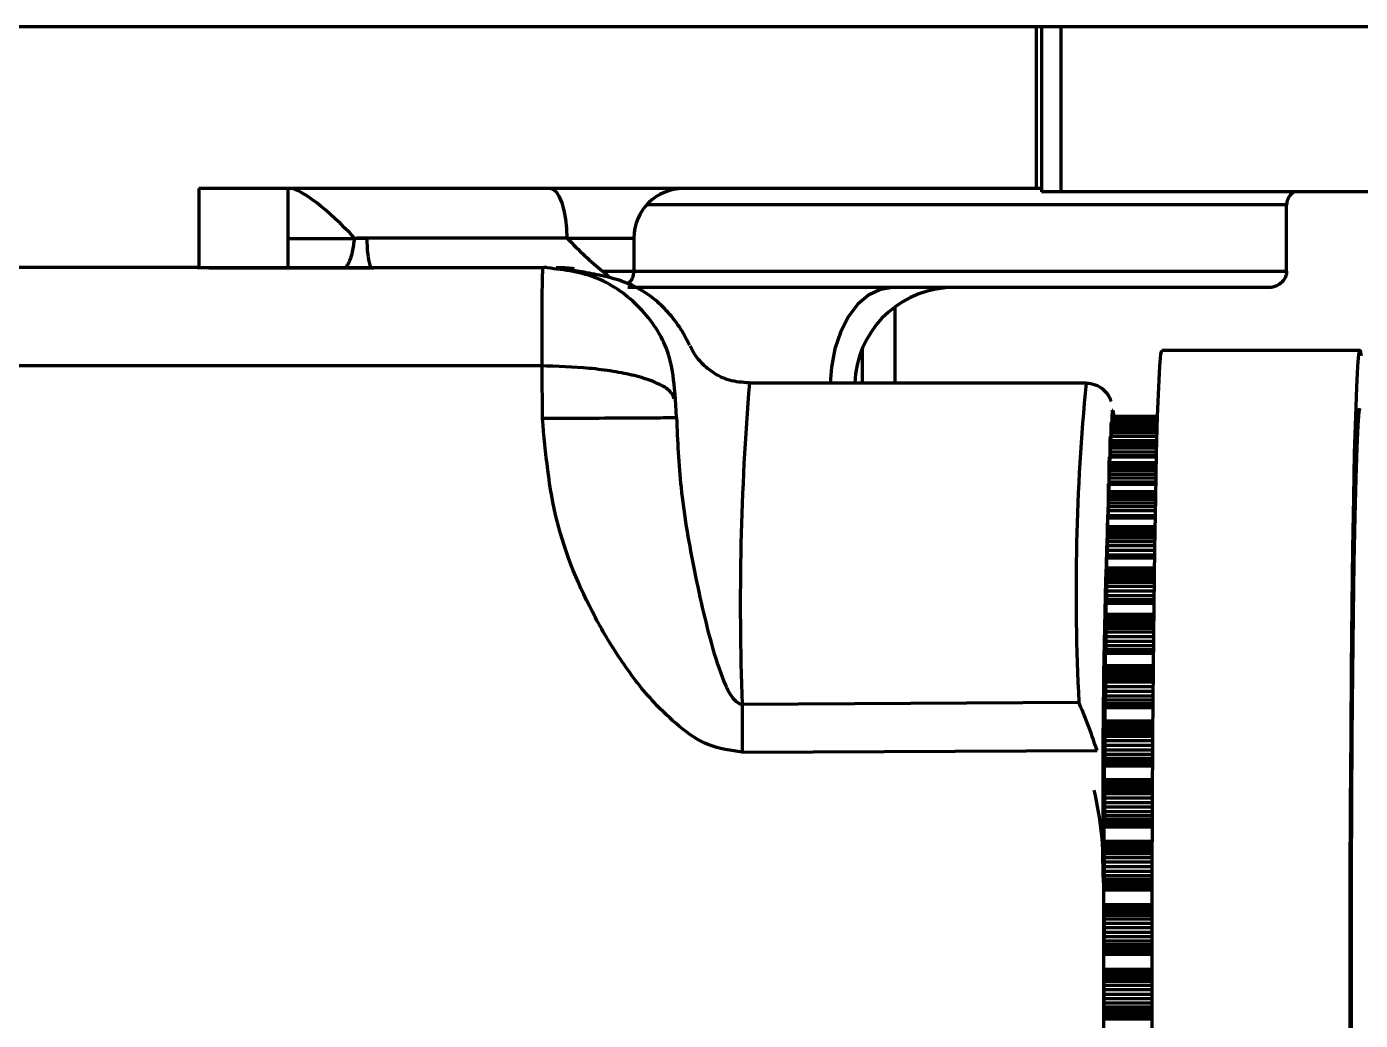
# Model space of a CAD drawing. Header units: millimetres. Extents: x -419 to 9215, y 1224 to 3301.
# Drawn here: x -146.25 to -101.37, y 1460.56 to 1493.99 of the extents above; entities that cross this region are included whole.
import ezdxf

# ---------------------------------------------------------------- set-up
doc = ezdxf.new("R2010")
doc.units = ezdxf.units.MM
doc.layers.add('0.7mm', color=7, linetype='Continuous', lineweight=70)

msp = doc.modelspace()

# ---------------------------------------------------------------- linework, layer by layer
at = {"layer": '0.7mm', "color": 7, "linetype": 'Continuous', "lineweight": 70}
for p, q in [((-79.97, 1493.993), (-222.758, 1493.993)), ((-112.279, 1493.993), (-112.279, 1488.548)), ((-112.097, 1493.993), (-112.097, 1488.437)), ((-111.442, 1493.993), (-111.442, 1488.437)), ((-79.97, 1493.993), (-111.442, 1493.993)), ((-112.279, 1488.548), (-140.457, 1488.548)), ((-137.455, 1485.886), (-137.455, 1488.548)), ((-112.097, 1488.548), (-112.279, 1488.548)), ((-111.442, 1488.437), (-112.097, 1488.437)), ((-79.97, 1488.437), (-111.442, 1488.437)), ((-103.847, 1485.77), (-103.847, 1487.993)), ((-137.465, 1486.865), (-137.439, 1486.865)), ((-135.218, 1486.882), (-134.808, 1486.882)), ((-135.218, 1486.865), (-135.218, 1486.882)), ((-128.064, 1486.882), (-134.808, 1486.882)), ((-125.813, 1485.77), (-125.813, 1486.882)), ((-140.508, 1485.886), (-176.059, 1485.886)), ((-140.508, 1485.886), (-128.843, 1485.886)), ((-140.126, 1485.879), (-134.571, 1485.879)), ((-128.763, 1485.885), (-128.843, 1485.886)), ((-128.35, 1485.877), (-128.43, 1485.879)), ((-104.458, 1485.215), (-126.019, 1485.215)), ((-118.137, 1483.14), (-118.137, 1481.993)), ((-101.377, 1483.097), (-108.043, 1483.097)), ((-128.97, 1482.577), (-238.586, 1482.596)), ((-128.895, 1480.803), (-128.904, 1482.551)), ((-110.598, 1481.993), (-121.93, 1481.993)), ((-109.722, 1480.886), (-108.189, 1480.886)), ((-109.764, 1480.539), (-109.765, 1480.454)), ((-109.765, 1480.454), (-108.202, 1480.454)), ((-109.765, 1480.454), (-109.765, 1480.338)), ((-109.763, 1480.586), (-109.764, 1480.539)), ((-109.764, 1480.539), (-108.199, 1480.539)), ((-109.763, 1480.586), (-108.198, 1480.586)), ((-109.756, 1480.67), (-108.195, 1480.67)), ((-109.731, 1480.819), (-109.732, 1480.737)), ((-109.732, 1480.737), (-108.193, 1480.737)), ((-109.732, 1480.737), (-109.732, 1480.67)), ((-109.73, 1480.858), (-109.731, 1480.819)), ((-109.731, 1480.819), (-108.191, 1480.819)), ((-109.73, 1480.858), (-108.19, 1480.858)), ((-109.796, 1480.073), (-109.797, 1480.018)), ((-109.797, 1480.018), (-108.213, 1480.018)), ((-109.797, 1480.018), (-109.797, 1479.931)), ((-109.796, 1480.073), (-108.212, 1480.073)), ((-109.788, 1480.213), (-108.208, 1480.213)), ((-109.765, 1480.338), (-108.205, 1480.338)), ((-109.765, 1480.338), (-109.765, 1480.213)), ((-109.82, 1479.519), (-108.225, 1479.519)), ((-109.797, 1479.931), (-108.216, 1479.931)), ((-109.797, 1479.931), (-109.797, 1479.817)), ((-109.797, 1479.817), (-108.218, 1479.817)), ((-109.797, 1479.817), (-109.796, 1479.689)), ((-109.796, 1479.689), (-109.797, 1479.562)), ((-109.797, 1479.562), (-108.224, 1479.562)), ((-109.797, 1479.562), (-109.797, 1479.519)), ((-109.796, 1479.689), (-108.221, 1479.689)), ((-109.827, 1479.326), (-109.828, 1479.264)), ((-109.828, 1479.264), (-108.231, 1479.264)), ((-109.828, 1479.264), (-109.828, 1479.176)), ((-109.828, 1479.176), (-108.233, 1479.176)), ((-109.828, 1479.176), (-109.827, 1479.064)), ((-109.827, 1479.326), (-108.23, 1479.326)), ((-109.827, 1479.064), (-108.236, 1479.064)), ((-109.827, 1479.064), (-109.827, 1478.938)), ((-109.827, 1478.679), (-109.828, 1478.606)), ((-109.827, 1478.938), (-108.238, 1478.938)), ((-109.827, 1478.938), (-109.827, 1478.811)), ((-109.827, 1478.811), (-108.241, 1478.811)), ((-109.827, 1478.811), (-109.827, 1478.679)), ((-109.827, 1478.679), (-108.244, 1478.679)), ((-109.857, 1478.354), (-109.858, 1478.286)), ((-109.858, 1478.286), (-108.251, 1478.286)), ((-109.858, 1478.286), (-109.858, 1478.198)), ((-109.858, 1478.198), (-108.253, 1478.198)), ((-109.858, 1478.198), (-109.857, 1478.09)), ((-109.857, 1478.354), (-108.25, 1478.354)), ((-109.849, 1478.606), (-109.85, 1478.598)), ((-109.85, 1478.598), (-108.245, 1478.598)), ((-109.849, 1478.606), (-108.245, 1478.606)), ((-109.857, 1478.09), (-108.255, 1478.09)), ((-109.857, 1478.09), (-109.856, 1477.967)), ((-109.856, 1477.967), (-108.257, 1477.967)), ((-109.856, 1477.967), (-109.856, 1477.842)), ((-109.856, 1477.842), (-108.259, 1477.842)), ((-109.856, 1477.842), (-109.856, 1477.71)), ((-109.877, 1477.478), (-109.879, 1477.461)), ((-109.879, 1477.461), (-108.266, 1477.461)), ((-109.877, 1477.478), (-108.266, 1477.478)), ((-109.856, 1477.55), (-109.857, 1477.478)), ((-109.856, 1477.71), (-108.262, 1477.71)), ((-109.856, 1477.71), (-109.856, 1477.55)), ((-109.856, 1477.55), (-108.264, 1477.55)), ((-109.885, 1477.169), (-109.886, 1477.096)), ((-109.886, 1477.096), (-108.272, 1477.096)), ((-109.886, 1477.096), (-109.885, 1477.009)), ((-109.885, 1477.169), (-108.271, 1477.169)), ((-109.885, 1477.009), (-108.273, 1477.009)), ((-109.885, 1477.009), (-109.885, 1476.907)), ((-109.885, 1476.907), (-108.275, 1476.907)), ((-109.885, 1476.907), (-109.884, 1476.788)), ((-109.884, 1476.788), (-108.277, 1476.788)), ((-109.884, 1476.788), (-109.883, 1476.666)), ((-109.883, 1476.373), (-109.884, 1476.223)), ((-109.883, 1476.666), (-108.279, 1476.666)), ((-109.883, 1476.666), (-109.883, 1476.536)), ((-109.883, 1476.536), (-108.281, 1476.536)), ((-109.883, 1476.536), (-109.883, 1476.373)), ((-109.883, 1476.373), (-108.283, 1476.373)), ((-109.905, 1476.123), (-109.911, 1475.786)), ((-109.904, 1476.149), (-109.905, 1476.123)), ((-109.905, 1476.123), (-108.287, 1476.123)), ((-109.904, 1476.149), (-108.286, 1476.149)), ((-109.884, 1476.223), (-109.885, 1476.149)), ((-109.884, 1476.223), (-108.285, 1476.223)), ((-109.911, 1475.786), (-108.291, 1475.786)), ((-109.911, 1475.786), (-109.911, 1475.708)), ((-109.911, 1475.708), (-108.292, 1475.708)), ((-109.911, 1475.708), (-109.911, 1475.625)), ((-109.911, 1475.625), (-108.293, 1475.625)), ((-109.911, 1475.625), (-109.91, 1475.529)), ((-109.91, 1475.529), (-108.295, 1475.529)), ((-109.91, 1475.529), (-109.909, 1475.417)), ((-109.909, 1475.417), (-108.296, 1475.417)), ((-109.909, 1475.417), (-109.908, 1475.299)), ((-109.908, 1475.299), (-108.298, 1475.299)), ((-109.908, 1475.299), (-109.908, 1475.172)), ((-109.908, 1475.172), (-108.299, 1475.172)), ((-109.908, 1475.172), (-109.908, 1475.008)), ((-109.928, 1474.635), (-109.929, 1474.6)), ((-109.929, 1474.6), (-108.306, 1474.6)), ((-109.928, 1474.635), (-108.306, 1474.635)), ((-109.909, 1474.714), (-109.91, 1474.635)), ((-109.908, 1474.854), (-109.909, 1474.714)), ((-109.909, 1474.714), (-108.305, 1474.714)), ((-109.908, 1475.008), (-108.301, 1475.008)), ((-109.908, 1475.008), (-109.908, 1474.854)), ((-109.908, 1474.854), (-108.303, 1474.854)), ((-109.934, 1474.223), (-108.31, 1474.223)), ((-109.934, 1474.223), (-109.934, 1474.142)), ((-109.934, 1474.142), (-108.311, 1474.142)), ((-109.934, 1474.142), (-109.934, 1474.061)), ((-109.934, 1474.061), (-108.312, 1474.061)), ((-109.934, 1474.061), (-109.933, 1473.974)), ((-109.933, 1473.974), (-108.313, 1473.974)), ((-109.933, 1473.974), (-109.932, 1473.869)), ((-109.932, 1473.869), (-108.314, 1473.869)), ((-109.932, 1473.869), (-109.931, 1473.757)), ((-109.931, 1473.757), (-108.316, 1473.757)), ((-109.931, 1473.757), (-109.93, 1473.635)), ((-109.93, 1473.316), (-109.931, 1473.169)), ((-109.93, 1473.635), (-108.317, 1473.635)), ((-109.93, 1473.635), (-109.93, 1473.473)), ((-109.93, 1473.473), (-108.318, 1473.473)), ((-109.93, 1473.473), (-109.93, 1473.316)), ((-109.93, 1473.316), (-108.32, 1473.316)), ((-109.949, 1472.955), (-109.95, 1472.911)), ((-109.95, 1472.911), (-108.324, 1472.911)), ((-109.949, 1472.955), (-108.324, 1472.955)), ((-109.932, 1473.038), (-109.933, 1472.955)), ((-109.931, 1473.169), (-109.932, 1473.038)), ((-109.932, 1473.038), (-108.323, 1473.038)), ((-109.931, 1473.169), (-108.322, 1473.169)), ((-109.955, 1472.499), (-108.328, 1472.499)), ((-109.955, 1472.499), (-109.955, 1472.416)), ((-109.955, 1472.416), (-108.329, 1472.416)), ((-109.955, 1472.416), (-109.954, 1472.339)), ((-109.954, 1472.339), (-108.329, 1472.339)), ((-109.954, 1472.339), (-109.953, 1472.261)), ((-109.953, 1472.261), (-108.33, 1472.261)), ((-109.953, 1472.261), (-109.952, 1472.165)), ((-109.952, 1472.165), (-108.331, 1472.165)), ((-109.952, 1472.165), (-109.95, 1472.06)), ((-109.95, 1472.06), (-108.332, 1472.06)), ((-109.95, 1472.06), (-109.949, 1471.945)), ((-109.949, 1471.945), (-108.333, 1471.945)), ((-109.949, 1471.945), (-109.949, 1471.786)), ((-109.949, 1471.476), (-109.95, 1471.337)), ((-109.949, 1471.786), (-108.334, 1471.786)), ((-109.949, 1471.786), (-109.949, 1471.628)), ((-109.949, 1471.628), (-108.335, 1471.628)), ((-109.949, 1471.628), (-109.949, 1471.476)), ((-109.949, 1471.476), (-108.337, 1471.476)), ((-122.173, 1471.199), (-110.841, 1471.26)), ((-122.173, 1471.199), (-122.169, 1469.577)), ((-109.967, 1471.13), (-109.968, 1471.079)), ((-109.968, 1471.079), (-108.34, 1471.079)), ((-109.967, 1471.13), (-108.339, 1471.13)), ((-109.952, 1471.216), (-109.953, 1471.13)), ((-109.95, 1471.337), (-109.952, 1471.216)), ((-109.952, 1471.216), (-108.339, 1471.216)), ((-109.95, 1471.337), (-108.338, 1471.337)), ((-109.972, 1470.636), (-108.343, 1470.636)), ((-109.972, 1470.636), (-109.972, 1470.551)), ((-109.972, 1470.551), (-108.344, 1470.551)), ((-109.972, 1470.551), (-109.971, 1470.48)), ((-109.971, 1470.48), (-108.344, 1470.48)), ((-109.971, 1470.48), (-109.97, 1470.412)), ((-109.97, 1470.412), (-108.345, 1470.412)), ((-109.97, 1470.412), (-109.968, 1470.326)), ((-109.968, 1470.326), (-108.345, 1470.326)), ((-109.968, 1470.326), (-109.967, 1470.23)), ((-109.967, 1470.23), (-108.346, 1470.23)), ((-109.967, 1470.23), (-109.966, 1470.122)), ((-109.966, 1470.122), (-108.347, 1470.122)), ((-109.966, 1470.122), (-109.965, 1469.969)), ((-122.169, 1469.577), (-110.228, 1469.641)), ((-109.965, 1469.658), (-109.966, 1469.512)), ((-109.965, 1469.969), (-108.348, 1469.969)), ((-109.965, 1469.969), (-109.965, 1469.812)), ((-109.965, 1469.812), (-108.349, 1469.812)), ((-109.965, 1469.812), (-109.965, 1469.658)), ((-109.965, 1469.658), (-108.35, 1469.658)), ((-109.969, 1469.271), (-109.971, 1469.188)), ((-109.971, 1469.188), (-108.352, 1469.188)), ((-109.971, 1469.188), (-109.971, 1469.187)), ((-109.967, 1469.381), (-109.969, 1469.271)), ((-109.969, 1469.271), (-108.352, 1469.271)), ((-109.966, 1469.512), (-109.967, 1469.381)), ((-109.967, 1469.381), (-108.351, 1469.381)), ((-109.966, 1469.512), (-108.35, 1469.512)), ((-109.982, 1469.184), (-109.983, 1469.124)), ((-109.983, 1469.124), (-108.353, 1469.124)), ((-109.981, 1469.187), (-109.982, 1469.184)), ((-109.982, 1469.184), (-108.352, 1469.184)), ((-109.981, 1469.187), (-108.352, 1469.187)), ((-109.986, 1468.658), (-108.355, 1468.658)), ((-109.986, 1468.658), (-109.986, 1468.572)), ((-109.986, 1468.572), (-108.356, 1468.572)), ((-109.986, 1468.572), (-109.985, 1468.508)), ((-109.985, 1468.508), (-108.356, 1468.508)), ((-109.985, 1468.508), (-109.984, 1468.45)), ((-109.984, 1468.45), (-108.356, 1468.45)), ((-109.984, 1468.45), (-109.982, 1468.375)), ((-109.982, 1468.375), (-108.357, 1468.375)), ((-109.982, 1468.375), (-109.981, 1468.29)), ((-109.981, 1468.29), (-108.357, 1468.29)), ((-109.981, 1468.29), (-109.979, 1468.191)), ((-109.979, 1468.191), (-108.358, 1468.191)), ((-109.979, 1468.191), (-109.978, 1468.045)), ((-109.978, 1468.045), (-108.359, 1468.045)), ((-109.978, 1468.045), (-109.977, 1467.891)), ((-109.977, 1467.891), (-108.359, 1467.891)), ((-109.977, 1467.891), (-109.977, 1467.736)), ((-109.979, 1467.445), (-109.981, 1467.324)), ((-109.978, 1467.585), (-109.979, 1467.445)), ((-109.979, 1467.445), (-108.361, 1467.445)), ((-109.977, 1467.736), (-109.978, 1467.585)), ((-109.978, 1467.585), (-108.361, 1467.585)), ((-109.977, 1467.736), (-108.36, 1467.736)), ((-109.992, 1467.153), (-109.994, 1467.139)), ((-109.994, 1467.139), (-108.363, 1467.139)), ((-109.994, 1467.139), (-109.994, 1467.074)), ((-109.994, 1467.074), (-108.363, 1467.074)), ((-109.992, 1467.153), (-108.363, 1467.153)), ((-109.982, 1467.227), (-109.985, 1467.159)), ((-109.985, 1467.159), (-108.363, 1467.159)), ((-109.985, 1467.159), (-109.985, 1467.153)), ((-109.981, 1467.324), (-109.982, 1467.227)), ((-109.982, 1467.227), (-108.362, 1467.227)), ((-109.981, 1467.324), (-108.362, 1467.324)), ((-109.997, 1466.588), (-108.365, 1466.588)), ((-109.997, 1466.588), (-109.996, 1466.503)), ((-109.996, 1466.503), (-108.365, 1466.503)), ((-109.996, 1466.503), (-109.995, 1466.446)), ((-109.995, 1466.446), (-108.365, 1466.446)), ((-109.995, 1466.446), (-109.994, 1466.4)), ((-109.994, 1466.4), (-108.365, 1466.4)), ((-109.994, 1466.4), (-109.992, 1466.337)), ((-109.992, 1466.337), (-108.366, 1466.337)), ((-109.992, 1466.337), (-109.991, 1466.263)), ((-109.991, 1466.263), (-108.366, 1466.263)), ((-109.991, 1466.263), (-109.989, 1466.175)), ((-109.989, 1466.175), (-108.366, 1466.175)), ((-109.989, 1466.175), (-109.988, 1466.038)), ((-109.988, 1466.038), (-108.367, 1466.038)), ((-109.988, 1466.038), (-109.987, 1465.889)), ((-109.987, 1465.889), (-108.367, 1465.889)), ((-109.987, 1465.889), (-109.987, 1465.735)), ((-109.987, 1465.735), (-108.368, 1465.735)), ((-109.987, 1465.735), (-109.987, 1465.581)), ((-109.991, 1465.193), (-109.993, 1465.108)), ((-109.989, 1465.303), (-109.991, 1465.193)), ((-109.991, 1465.193), (-108.369, 1465.193)), ((-109.988, 1465.435), (-109.989, 1465.303)), ((-109.989, 1465.303), (-108.369, 1465.303)), ((-109.987, 1465.581), (-109.988, 1465.435)), ((-109.988, 1465.435), (-108.369, 1465.435)), ((-109.987, 1465.581), (-108.368, 1465.581)), ((-110.012, 1464.703), (-110.007, 1464.391)), ((-110, 1465.046), (-110.002, 1465.023)), ((-110.002, 1465.023), (-108.37, 1465.023)), ((-110.002, 1464.952), (-108.37, 1464.952)), ((-110, 1465.046), (-108.37, 1465.046)), ((-109.995, 1465.072), (-109.997, 1465.05)), ((-109.997, 1465.05), (-108.37, 1465.05)), ((-109.997, 1465.05), (-109.997, 1465.046)), ((-109.993, 1465.108), (-109.995, 1465.072)), ((-109.995, 1465.072), (-108.37, 1465.072)), ((-109.993, 1465.108), (-108.37, 1465.108)), ((-110.007, 1464.391), (-110.007, 1462.372)), ((-110.004, 1464.454), (-108.371, 1464.454)), ((-110.003, 1464.371), (-108.371, 1464.371)), ((-110.003, 1464.371), (-110.002, 1464.321)), ((-110.002, 1464.321), (-108.371, 1464.321)), ((-110.002, 1464.321), (-110.001, 1464.288)), ((-110.001, 1464.288), (-108.371, 1464.288)), ((-110.001, 1464.288), (-109.999, 1464.237)), ((-109.999, 1464.237), (-108.372, 1464.237)), ((-109.999, 1464.237), (-109.997, 1464.175)), ((-109.997, 1464.175), (-108.372, 1464.175)), ((-109.997, 1464.175), (-109.995, 1464.099)), ((-109.995, 1464.099), (-108.372, 1464.099)), ((-109.995, 1464.099), (-109.994, 1463.973)), ((-109.994, 1463.973), (-108.372, 1463.973)), ((-109.994, 1463.973), (-109.993, 1463.831)), ((-109.993, 1463.831), (-108.372, 1463.831)), ((-109.993, 1463.831), (-109.992, 1463.68)), ((-109.993, 1463.374), (-109.994, 1463.234)), ((-109.992, 1463.525), (-109.993, 1463.374)), ((-109.993, 1463.374), (-108.373, 1463.374)), ((-109.992, 1463.68), (-108.373, 1463.68)), ((-109.992, 1463.68), (-109.992, 1463.525)), ((-109.992, 1463.525), (-108.373, 1463.525)), ((-110.001, 1462.925), (-110.003, 1462.903)), ((-109.999, 1462.961), (-110.001, 1462.925)), ((-110.001, 1462.925), (-108.374, 1462.925)), ((-109.997, 1463.012), (-109.999, 1462.961)), ((-109.999, 1462.961), (-108.373, 1462.961)), ((-109.995, 1463.111), (-109.997, 1463.012)), ((-109.997, 1463.012), (-108.373, 1463.012)), ((-109.994, 1463.234), (-109.995, 1463.111)), ((-109.995, 1463.111), (-108.373, 1463.111)), ((-109.994, 1463.234), (-108.373, 1463.234)), ((-110.006, 1462.862), (-110.007, 1462.786)), ((-110.007, 1462.786), (-108.374, 1462.786)), ((-110.005, 1462.895), (-110.006, 1462.862)), ((-110.006, 1462.862), (-108.374, 1462.862)), ((-110.003, 1462.903), (-110.005, 1462.895)), ((-110.005, 1462.895), (-108.374, 1462.895)), ((-110.003, 1462.903), (-108.374, 1462.903)), ((-110.007, 1462.282), (-108.374, 1462.282)), ((-110.007, 1462.282), (-110.007, 1462.202)), ((-110.007, 1462.271), (-110.007, 1460.614)), ((-110.007, 1462.202), (-108.374, 1462.202)), ((-110.007, 1462.202), (-110.005, 1462.16)), ((-110.005, 1462.16), (-108.374, 1462.16)), ((-110.005, 1462.16), (-110.004, 1462.139)), ((-110.004, 1462.139), (-108.374, 1462.139)), ((-110.004, 1462.139), (-110.002, 1462.103)), ((-110.002, 1462.103), (-108.374, 1462.103)), ((-110.002, 1462.103), (-110, 1462.053)), ((-110, 1462.053), (-108.374, 1462.053)), ((-110, 1462.053), (-109.998, 1461.989)), ((-109.998, 1461.989), (-108.374, 1461.989)), ((-109.998, 1461.989), (-109.996, 1461.876)), ((-109.996, 1461.876), (-108.374, 1461.876)), ((-109.996, 1461.876), (-109.995, 1461.743)), ((-109.995, 1461.743), (-108.374, 1461.743)), ((-109.995, 1461.743), (-109.994, 1461.596)), ((-109.994, 1461.596), (-108.374, 1461.596)), ((-109.994, 1461.596), (-109.994, 1461.442)), ((-109.995, 1461.142), (-109.996, 1461.009)), ((-109.994, 1461.288), (-109.995, 1461.142)), ((-109.995, 1461.142), (-108.374, 1461.142)), ((-109.994, 1461.442), (-108.374, 1461.442)), ((-109.994, 1461.442), (-109.994, 1461.288)), ((-109.994, 1461.288), (-108.374, 1461.288)), ((-110.005, 1460.725), (-110.007, 1460.683)), ((-110.007, 1460.683), (-108.374, 1460.683)), ((-110.007, 1460.683), (-110.007, 1460.603)), ((-110.004, 1460.745), (-110.005, 1460.725)), ((-110.005, 1460.725), (-108.374, 1460.725)), ((-110.002, 1460.782), (-110.004, 1460.745)), ((-110.004, 1460.745), (-108.374, 1460.745)), ((-110, 1460.832), (-110.002, 1460.782)), ((-110.002, 1460.782), (-108.374, 1460.782)), ((-109.998, 1460.895), (-110, 1460.832)), ((-110, 1460.832), (-108.374, 1460.832)), ((-109.996, 1461.009), (-109.998, 1460.895)), ((-109.998, 1460.895), (-108.374, 1460.895)), ((-109.996, 1461.009), (-108.374, 1461.009)), ((-110.007, 1460.603), (-108.374, 1460.603))]:
    msp.add_line(p, q, dxfattribs=at)
at = {"layer": '0.7mm', "color": 8, "linetype": 'Continuous', "lineweight": 70}
for p, q in [((-140.457, 1488.548), (-140.457, 1485.886)), ((-103.847, 1487.993), (-125.389, 1487.993)), ((-128.064, 1486.882), (-125.813, 1486.882)), ((-126.875, 1485.77), (-125.813, 1485.77)), ((-125.813, 1485.77), (-103.847, 1485.77)), ((-117.026, 1481.993), (-117.026, 1484.566)), ((-121.933, 1481.992), (-121.93, 1481.993)), ((-109.719, 1481.093), (-109.698, 1481.089))]:
    msp.add_line(p, q, dxfattribs=at)
at = {"layer": '0.7mm', "color": 7, "linetype": 'Continuous', "lineweight": 70, "flags": 128}
for points in [[(-128.064, 1486.882), (-128.075, 1487.207), (-128.109, 1487.519), (-128.163, 1487.808), (-128.235, 1488.06), (-128.324, 1488.267), (-128.425, 1488.421), (-128.534, 1488.516), (-128.648, 1488.548)], [(-108.374, 1460.296), (-108.374, 1462.824), (-108.369, 1465.334), (-108.36, 1467.79), (-108.346, 1470.159), (-108.329, 1472.41), (-108.307, 1474.511), (-108.282, 1476.435), (-108.254, 1478.153), (-108.223, 1479.645), (-108.189, 1480.888), (-108.153, 1481.866), (-108.116, 1482.565), (-108.078, 1482.977), (-108.043, 1483.097)], [(-101.708, 1460.296), (-101.708, 1462.824), (-101.703, 1465.334), (-101.694, 1467.79), (-101.68, 1470.159), (-101.663, 1472.41), (-101.641, 1474.511), (-101.616, 1476.435), (-101.588, 1478.153), (-101.557, 1479.645), (-101.523, 1480.888), (-101.487, 1481.866), (-101.45, 1482.565), (-101.412, 1482.977), (-101.373, 1483.096), (-101.335, 1482.919)], [(-109.698, 1481.089), (-109.691, 1481.066), (-109.665, 1480.885)], [(-101.394, 1481.152), (-101.415, 1481.031), (-101.451, 1480.579), (-101.487, 1479.833), (-101.521, 1478.804), (-101.553, 1477.509), (-101.582, 1475.967), (-101.608, 1474.202), (-101.63, 1472.241), (-101.648, 1470.114), (-101.663, 1467.853), (-101.673, 1465.494), (-101.678, 1463.073), (-101.679, 1460.627), (-101.675, 1458.193), (-101.667, 1455.809), (-101.654, 1453.511), (-101.637, 1451.335), (-101.616, 1449.314), (-101.591, 1447.48)], [(-109.929, 1474.6), (-109.93, 1474.553), (-109.93, 1474.507), (-109.931, 1474.46), (-109.931, 1474.413), (-109.932, 1474.365), (-109.933, 1474.318), (-109.933, 1474.271), (-109.934, 1474.223)], [(-109.95, 1472.911), (-109.951, 1472.86), (-109.951, 1472.809), (-109.952, 1472.758), (-109.952, 1472.706), (-109.953, 1472.655), (-109.953, 1472.603), (-109.954, 1472.551), (-109.955, 1472.499)], [(-109.968, 1471.079), (-109.969, 1471.024), (-109.969, 1470.969), (-109.97, 1470.913), (-109.97, 1470.858), (-109.971, 1470.803), (-109.971, 1470.747), (-109.971, 1470.692), (-109.972, 1470.636)], [(-109.983, 1469.124), (-109.983, 1469.066), (-109.984, 1469.008), (-109.984, 1468.95), (-109.985, 1468.892), (-109.985, 1468.833), (-109.985, 1468.775), (-109.986, 1468.716), (-109.986, 1468.658)], [(-109.994, 1467.074), (-109.995, 1467.013), (-109.995, 1466.953), (-109.995, 1466.892), (-109.996, 1466.831), (-109.996, 1466.771), (-109.996, 1466.71), (-109.996, 1466.649), (-109.997, 1466.588)], [(-110.007, 1462.786), (-110.007, 1462.723), (-110.007, 1462.66), (-110.007, 1462.597), (-110.007, 1462.534), (-110.007, 1462.471), (-110.007, 1462.408), (-110.007, 1462.345), (-110.007, 1462.282)], [(-110.007, 1460.603), (-110.007, 1460.54), (-110.007, 1460.477), (-110.007, 1460.414), (-110.007, 1460.351), (-110.007, 1460.288), (-110.007, 1460.225), (-110.007, 1460.162), (-110.007, 1460.099)]]:
    msp.add_lwpolyline(points, dxfattribs=at)
at = {"layer": '0.7mm', "color": 8, "linetype": 'Continuous', "lineweight": 70, "flags": 128}
msp.add_lwpolyline([(-117.112, 1485.215), (-117.521, 1485.151), (-117.915, 1484.961), (-118.277, 1484.653), (-118.595, 1484.239), (-118.855, 1483.733), (-119.049, 1483.157), (-119.168, 1482.532), (-119.207, 1481.993)], dxfattribs=at)
at = {"layer": '0.7mm', "color": 7, "linetype": 'Continuous', "lineweight": 70}
for centre, radius, start, end in [((-124.147, 1486.882), 1.667, 90, 180), ((-126.369, 1485.77), 0.556, 307.4108, 0), ((-115.051, 1481.882), 3.333, 94.7814, 178.0898), ((151.547, 1468.244), 261.583, 177.18432, 180.84396), ((-109.491, 1480.807), 0.244, 161.2696, 168.1297), ((-103.763, 1480.088), 6.021, 174.4461, 175.2536), ((-82.791, 1478.709), 27.039, 176.8109, 177.1075), ((-38.527, 1476.789), 71.346, 177.80693, 177.96225), ((34.135, 1474.49), 144.043, 178.36585, 178.46308), ((136.652, 1472), 246.591, 178.73096, 178.79891)]:
    msp.add_arc(centre, radius, start, end, dxfattribs=at)
at = {"layer": '0.7mm', "color": 8, "linetype": 'Continuous', "lineweight": 70}
for centre, radius, start, end in [((-31.206, 1474.556), 91.029, 175.31398, 182.11334), ((-37.343, 1474.968), 73.591, 174.52264, 182.88842)]:
    msp.add_arc(centre, radius, start, end, dxfattribs=at)
at = {"layer": '0.7mm', "color": 7, "linetype": 'Continuous', "lineweight": 70}
for centre, major_axis, ratio, start_param, end_param in [((-135.802, 1486.882), (1.64, -1.64), 0.180989, 1.391746, 2.962542), ((-127.48, 1486.882), (1.64, -1.64), 0.180989, 4.533339, 5.263066), ((-128.367, 1481.433), (3.132, 3.165), 0.99618, 0.659525, 0.778154)]:
    msp.add_ellipse(centre, major_axis=major_axis, ratio=ratio, start_param=start_param, end_param=end_param, dxfattribs=at)
for points, knots in [([(-103.585, 1488.437), (-103.612, 1488.423), (-103.689, 1488.381), (-103.778, 1488.263), (-103.839, 1488.121), (-103.845, 1488.03), (-103.847, 1487.993)], [0, 0, 0, 0, 0.175637, 0.514666, 0.802275, 1, 1, 1, 1]), ([(-135.526, 1485.879), (-135.5, 1485.912), (-135.388, 1486.051), (-135.278, 1486.389), (-135.237, 1486.712), (-135.218, 1486.865)], [0, 0, 0, 0, 0.14258, 0.5954, 1, 1, 1, 1]), ([(-134.808, 1486.882), (-134.885, 1486.881), (-135.021, 1486.879), (-135.158, 1486.869), (-135.218, 1486.864)], [0, 0, 0, 0, 0.559878, 1, 1, 1, 1]), ([(-123.941, 1483.274), (-124, 1483.392), (-124.119, 1483.634), (-124.41, 1484.087), (-124.822, 1484.571), (-125.31, 1484.979), (-125.889, 1485.317), (-126.549, 1485.545), (-127.318, 1485.702), (-127.673, 1485.76), (-127.866, 1485.792)], [0, 0, 0, 0, 0.030033, 0.061152, 0.13191, 0.220549, 0.330729, 0.513238, 0.736347, 1, 1, 1, 1]), ([(-126.634, 1485.544), (-126.65, 1485.562), (-126.692, 1485.607), (-126.772, 1485.685), (-126.84, 1485.742), (-126.875, 1485.77)], [0, 0, 0, 0, 0.255628, 0.623548, 1, 1, 1, 1]), ([(-103.847, 1485.77), (-103.852, 1485.717), (-103.862, 1485.61), (-103.938, 1485.467), (-104.053, 1485.344), (-104.217, 1485.249), (-104.361, 1485.217), (-104.445, 1485.215), (-104.458, 1485.215)], [0, 0, 0, 0, 0.16276, 0.325013, 0.499168, 0.707003, 0.956456, 1, 1, 1, 1]), ([(-121.927, 1482.006), (-122.16, 1482.021), (-122.604, 1482.05), (-123.168, 1482.342), (-123.573, 1482.694), (-123.819, 1483.029), (-123.896, 1483.196), (-123.923, 1483.256)], [0, 0, 0, 0, 0.266036, 0.508533, 0.716909, 0.899763, 1, 1, 1, 1]), ([(-124.459, 1481.466), (-124.489, 1481.555), (-124.547, 1481.722), (-124.976, 1481.992), (-125.636, 1482.228), (-126.495, 1482.397), (-127.535, 1482.537), (-128.402, 1482.561), (-128.97, 1482.577)], [0, 0, 0, 0, 0.157286, 0.294008, 0.505056, 0.63502, 0.760871, 1, 1, 1, 1]), ([(-109.752, 1481.385), (-109.756, 1481.4), (-109.769, 1481.444), (-109.839, 1481.59), (-110.01, 1481.79), (-110.272, 1481.958), (-110.487, 1481.979), (-110.594, 1481.989)], [0, 0, 0, 0, 0.1133635, 0.3386735, 0.5422608, 0.7720744, 1, 1, 1, 1]), ([(-122.169, 1469.577), (-122.555, 1469.633), (-123.331, 1469.744), (-124.303, 1470.429), (-125.286, 1471.361), (-126.238, 1472.6), (-127.432, 1474.595), (-128.576, 1477.315), (-128.789, 1479.641), (-128.895, 1480.803)], [0, 0, 0, 0, 0.0828957, 0.1662068, 0.2495692, 0.3748119, 0.5000547, 0.750178, 1, 1, 1, 1]), ([(-124.383, 1480.829), (-124.348, 1480.05), (-124.275, 1478.4), (-123.906, 1476.272), (-123.526, 1474.452), (-123.185, 1473.096), (-122.85, 1472.047), (-122.535, 1471.432), (-122.339, 1471.25), (-122.241, 1471.205), (-122.195, 1471.201), (-122.173, 1471.199)], [0, 0, 0, 0, 0.241973, 0.512365, 0.653758, 0.794027, 0.920065, 0.970747, 0.987266, 0.993932, 1, 1, 1, 1]), ([(-110.228, 1469.641), (-110.335, 1469.954), (-110.526, 1470.514), (-110.745, 1471.032), (-110.841, 1471.26)], [0, 0, 0, 0, 0.559518, 1, 1, 1, 1]), ([(-110.025, 1465.37), (-110.026, 1465.865), (-110.028, 1466.851), (-110.223, 1467.818), (-110.321, 1468.3)], [0, 0, 0, 0, 0.500918, 1, 1, 1, 1])]:
    msp.add_open_spline(points, degree=3, knots=knots, dxfattribs=at)
at = {"layer": '0.7mm', "color": 8, "linetype": 'Continuous', "lineweight": 70}
msp.add_open_spline([(-137.439, 1486.865), (-137.404, 1486.865), (-137.332, 1486.865), (-137.104, 1486.865), (-136.804, 1486.865), (-136.439, 1486.865), (-136.036, 1486.865), (-135.616, 1486.865), (-135.351, 1486.865), (-135.218, 1486.865)], degree=3, dxfattribs=at)
msp.add_open_spline([(-134.808, 1486.882), (-134.802, 1486.659), (-134.791, 1486.29), (-134.711, 1486.001), (-134.68, 1485.886)], degree=3, knots=[0, 0, 0, 0, 0.6018054, 1, 1, 1, 1], dxfattribs=at)
at = {"layer": '0.7mm', "color": 7, "linetype": 'Continuous', "lineweight": 70}
for points in [[(-128.904, 1482.551), (-128.906, 1482.988), (-128.909, 1483.861), (-128.903, 1484.963), (-128.89, 1485.735), (-128.878, 1485.835), (-128.871, 1485.885)], [(-124.383, 1480.829), (-124.445, 1482.047), (-124.585, 1483.211), (-125.62, 1484.675), (-127.095, 1485.695), (-128.26, 1485.822), (-128.843, 1485.886)], [(-124.383, 1480.829), (-124.459, 1480.828), (-124.61, 1480.827), (-125.66, 1480.821), (-127.145, 1480.813), (-128.312, 1480.807), (-128.895, 1480.803)]]:
    msp.add_open_spline(points, degree=3, dxfattribs=at)

doc.saveas('drawing.dxf')
